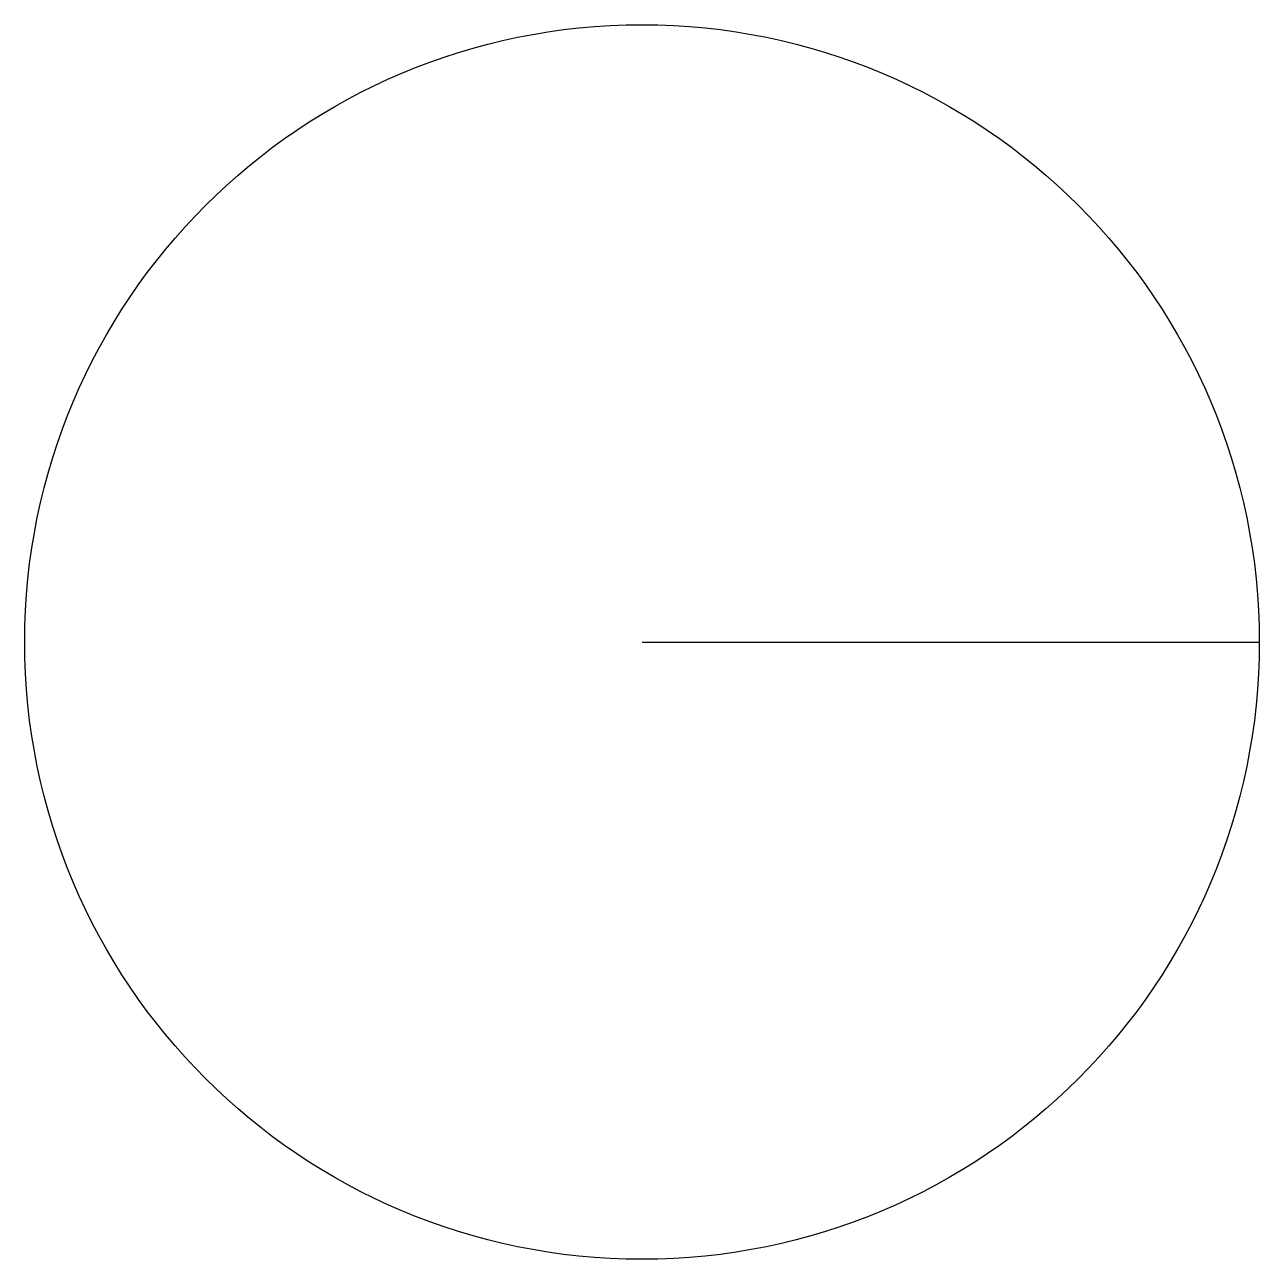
# Model space of a CAD drawing. Header units: metres. Extents: x 9 to 11, y 19 to 21.
import ezdxf

# ---------------------------------------------------------------- set-up
doc = ezdxf.new("R2010")
doc.units = ezdxf.units.M
doc.layers.add('BLOCK', color=2, linetype='Continuous')

# ---------------------------------------------------------------- blocks, each defined once
blk = doc.blocks.new('SYM')
blk.add_line((0, 0), (1, 0))
blk.add_circle((0, 0), 1)

msp = doc.modelspace()

# ---------------------------------------------------------------- block references
at = {"layer": 'BLOCK'}
msp.add_blockref('SYM', (10, 20), dxfattribs=at)

doc.saveas('drawing.dxf')
